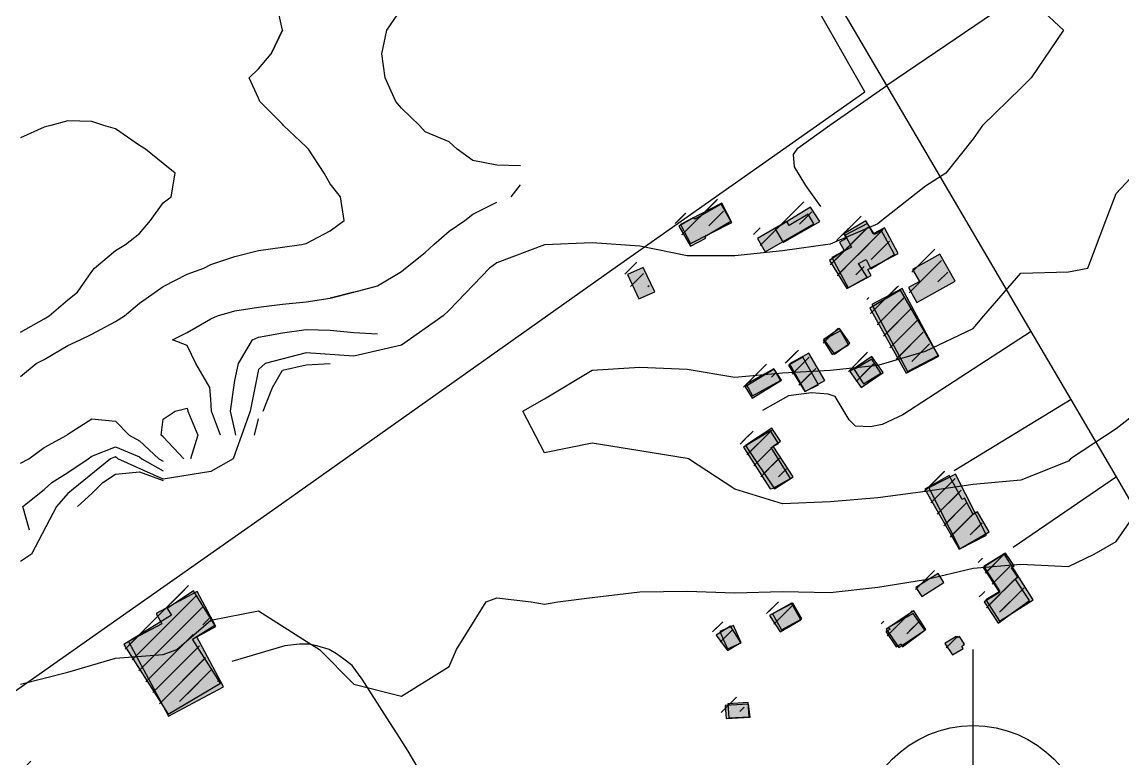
# Model space of a CAD drawing. Extents: x 6376870 to 6544053, y 1818313 to 2076828.
# Drawn here: x 6474591 to 6475978, y 1886525 to 1887453 of the extents above; entities that cross this region are included whole.
import ezdxf

# ---------------------------------------------------------------- set-up
doc = ezdxf.new("R2010")
doc.units = 21
for name, color, linetype in [('ADJOINING_PARCELS', 241, 'Continuous'), ('BUILDINGS', 9, 'Continuous'), ('CL_LOCAL', 4, 'Continuous'), ('CL_MAJOR', 2, 'Continuous'), ('CONTOUR_1FT', 251, 'Continuous'), ('CONTOUR_INDEX', 150, 'Continuous'), ('CONTOUR_MAJOR', 92, 'Continuous')]:
    doc.layers.add(name, color=color, linetype=linetype)

msp = doc.modelspace()

# ---------------------------------------------------------------- hatches: boundary and pattern name
at = {"layer": 'BUILDINGS_HATCH'}
for points in [[(6475418.3, 1887195.9), (6475433, 1887170.5), (6475452.3, 1887180.7), (6475451.1, 1887182.7), (6475483.8, 1887202.3), (6475471.8, 1887223.5), (6475438.5, 1887204.5), (6475437.3, 1887206.8)], [(6475432.9, 1887173.9), (6475485.2, 1887200.3), (6475472.7, 1887224.7), (6475420.4, 1887198)], [(6475539.7, 1887192.5), (6475549.9, 1887175.4), (6475595.8, 1887201.6), (6475584.3, 1887220)], [(6475554.4, 1887201.9), (6475517.6, 1887180.5), (6475527.3, 1887163.7), (6475588.5, 1887198.9), (6475581.3, 1887210.9), (6475557.2, 1887196.8)], [(6475608.1, 1887152.6), (6475630, 1887117.3), (6475655.5, 1887131.7), (6475644.7, 1887148.9), (6475654.2, 1887153.7), (6475660.4, 1887142.3), (6475689.8, 1887160), (6475673.8, 1887190), (6475664.9, 1887185.2), (6475653.9, 1887202.4), (6475626.1, 1887186), (6475629.1, 1887180.4), (6475620.7, 1887175.9), (6475626.7, 1887165.3)], [(6475611, 1887156.5), (6475631.5, 1887118.2), (6475660.5, 1887133.8), (6475656.5, 1887141.1), (6475694.8, 1887161.4), (6475677.4, 1887193.8), (6475663, 1887186.2), (6475655.9, 1887199.4), (6475627.7, 1887184.5), (6475635.7, 1887169.6)], [(6475718.1, 1887099.7), (6475766.3, 1887126.5), (6475747.2, 1887160.5), (6475712.8, 1887141.3), (6475721.3, 1887126), (6475707.5, 1887118.4)], [(6475353.9, 1887134.8), (6475368.2, 1887104.2), (6475388, 1887113.2), (6475373.5, 1887143.9)], [(6475658.9, 1887092.6), (6475704.8, 1887010.9), (6475745.7, 1887032.2), (6475697.5, 1887115.4)], [(6475661.3, 1887097), (6475706.3, 1887012.7), (6475744.8, 1887033), (6475699.8, 1887117.3)], [(6475600.2, 1887052.1), (6475611.5, 1887034.4), (6475632, 1887046.2), (6475622, 1887064)], [(6475601.2, 1887053.1), (6475614.6, 1887034.5), (6475633.9, 1887048.3), (6475620.7, 1887066.9)], [(6475577.7, 1886987.7), (6475602.2, 1887001.4), (6475582.2, 1887036.1), (6475557.8, 1887022.3)], [(6475675.6, 1887011.4), (6475661.3, 1887031.8), (6475633.7, 1887013), (6475648, 1886992.5)], [(6475556.4, 1887020.6), (6475577, 1886987.5), (6475594.1, 1886996.1), (6475574.7, 1887030.8)], [(6475639.3, 1887015.2), (6475651.1, 1886997.4), (6475672.7, 1887010.5), (6475661.4, 1887028.4)], [(6475501.9, 1886993.4), (6475510.9, 1886979.4), (6475547.6, 1887002.1), (6475538.6, 1887015.6)], [(6475503.2, 1886996.7), (6475511.2, 1886982.1), (6475546.5, 1887001.6), (6475538.2, 1887016.2)], [(6475499.9, 1886917.7), (6475533.6, 1886865.1), (6475537, 1886865.8), (6475559, 1886878), (6475534.6, 1886917.1), (6475543.8, 1886922.1), (6475533.8, 1886937.9)], [(6475502.4, 1886919.8), (6475538.9, 1886865.1), (6475562.5, 1886880.3), (6475537.1, 1886918.6), (6475546.6, 1886925.1), (6475535.7, 1886941.6)], [(6475728.3, 1886864.8), (6475771.3, 1886789.2), (6475809.2, 1886811), (6475794.5, 1886835.9), (6475789.2, 1886832.7), (6475778, 1886853.2), (6475775.1, 1886851.6), (6475758.9, 1886882)], [(6475733.1, 1886866.3), (6475772.1, 1886789.6), (6475806, 1886806.6), (6475767, 1886883.3)], [(6475801.6, 1886765.9), (6475822.1, 1886734.6), (6475802.9, 1886722.6), (6475820.5, 1886696), (6475860.2, 1886724.2), (6475841.8, 1886751.5), (6475845.5, 1886753.8), (6475837.3, 1886765.6), (6475840.7, 1886768), (6475829.7, 1886784.1)], [(6475864.8, 1886725.2), (6475828, 1886783.3), (6475802.7, 1886767.3), (6475822.7, 1886735.9), (6475805.2, 1886725.1), (6475822.3, 1886698.4)], [(6475716.7, 1886740.9), (6475724.5, 1886729.2), (6475752, 1886747.1), (6475744.9, 1886758.3)], [(6474719.4, 1886669), (6474775.4, 1886581.4), (6474841, 1886620.3), (6474806, 1886675.5), (6474834.2, 1886693.4), (6474807.2, 1886736.7), (6474774.1, 1886714.3), (6474779.4, 1886706)], [(6474775.6, 1886578.8), (6474845.1, 1886615.7), (6474811.2, 1886678.8), (6474835.3, 1886691.5), (6474811.7, 1886735.6), (6474760, 1886708.1), (6474767.1, 1886695), (6474725.4, 1886672.9)], [(6475532.6, 1886705.4), (6475546, 1886685), (6475572.2, 1886699.9), (6475560.4, 1886721)], [(6475536.4, 1886707.4), (6475547.5, 1886687.3), (6475573.1, 1886701.1), (6475561.9, 1886721.1)], [(6475679.1, 1886685.2), (6475691.9, 1886666), (6475698.3, 1886669.8), (6475700.2, 1886666.1), (6475728.4, 1886686.9), (6475713.4, 1886708.2), (6475682.4, 1886690.5), (6475684.1, 1886688)], [(6475695.4, 1886665), (6475729.6, 1886687.8), (6475714.2, 1886711.2), (6475679.7, 1886688.3)], [(6475465.6, 1886680.5), (6475479.6, 1886661.5), (6475496.4, 1886671.6), (6475483.3, 1886692.1)], [(6475479.7, 1886663.5), (6475497, 1886671.1), (6475487.3, 1886693), (6475470, 1886685.4)], [(6475753.4, 1886670.1), (6475763, 1886656.1), (6475776.5, 1886663.9), (6475774.7, 1886666.5), (6475778.3, 1886669.3), (6475771.7, 1886678.9), (6475768.9, 1886677.2), (6475767.7, 1886678.9)], [(6475476.6, 1886592), (6475478.1, 1886575.7), (6475508.4, 1886577.4), (6475506.1, 1886593.9)], [(6475481.2, 1886576.5), (6475507, 1886577.8), (6475505.9, 1886595.7), (6475480.1, 1886594.3)]]:
    msp.add_hatch(color=251, dxfattribs=at).paths.add_polyline_path(points)
at = {"layer": 'BUILDINGS_SHADOW'}
h = msp.add_hatch(dxfattribs=at)
h.set_pattern_fill('ANSI31', scale=5)
h.paths.add_polyline_path([(6475411.5, 1887203.2), (6475426.2, 1887177.8), (6475445.4, 1887188.1), (6475444.3, 1887190.1), (6475477, 1887209.6), (6475465, 1887230.9), (6475431.6, 1887211.8), (6475430.5, 1887214.1)])
h = msp.add_hatch(dxfattribs=at)
h.set_pattern_fill('ANSI31', scale=5)
h.paths.add_polyline_path([(6475426.1, 1887181.2), (6475478.4, 1887207.6), (6475465.9, 1887232.1), (6475413.6, 1887205.3)])
h = msp.add_hatch(dxfattribs=at)
h.set_pattern_fill('ANSI31', scale=5)
h.paths.add_polyline_path([(6475532.9, 1887199.8), (6475543.1, 1887182.7), (6475589, 1887208.9), (6475577.5, 1887227.3)])
h = msp.add_hatch(dxfattribs=at)
h.set_pattern_fill('ANSI31', scale=5)
h.paths.add_polyline_path([(6475547.5, 1887209.2), (6475510.8, 1887187.8), (6475520.5, 1887171.1), (6475581.7, 1887206.2), (6475574.5, 1887218.2), (6475550.4, 1887204.1)])
h = msp.add_hatch(dxfattribs=at)
h.set_pattern_fill('ANSI31', scale=5)
h.paths.add_polyline_path([(6475601.2, 1887159.9), (6475623.2, 1887124.6), (6475648.7, 1887139.1), (6475637.9, 1887156.3), (6475647.4, 1887161.1), (6475653.5, 1887149.6), (6475683, 1887167.3), (6475667, 1887197.3), (6475658.1, 1887192.5), (6475647.1, 1887209.7), (6475619.2, 1887193.3), (6475622.3, 1887187.8), (6475613.9, 1887183.2), (6475619.8, 1887172.6)])
h = msp.add_hatch(dxfattribs=at)
h.set_pattern_fill('ANSI31', scale=5)
h.paths.add_polyline_path([(6475604.2, 1887163.9), (6475624.7, 1887125.6), (6475653.7, 1887141.1), (6475649.7, 1887148.4), (6475687.9, 1887168.7), (6475670.6, 1887201.2), (6475656.2, 1887193.6), (6475649.1, 1887206.7), (6475620.9, 1887191.9), (6475628.9, 1887176.9)])
h = msp.add_hatch(dxfattribs=at)
h.set_pattern_fill('ANSI31', scale=5)
h.paths.add_polyline_path([(6475711.3, 1887107.1), (6475759.5, 1887133.9), (6475740.4, 1887167.8), (6475705.9, 1887148.6), (6475714.5, 1887133.3), (6475700.7, 1887125.7)])
h = msp.add_hatch(dxfattribs=at)
h.set_pattern_fill('ANSI31', scale=5)
h.paths.add_polyline_path([(6475347.1, 1887142.1), (6475361.4, 1887111.5), (6475381.2, 1887120.5), (6475366.7, 1887151.2)])
h = msp.add_hatch(dxfattribs=at)
h.set_pattern_fill('ANSI31', scale=5)
h.paths.add_polyline_path([(6475652.1, 1887099.9), (6475698, 1887018.2), (6475738.9, 1887039.5), (6475690.7, 1887122.8)])
h = msp.add_hatch(dxfattribs=at)
h.set_pattern_fill('ANSI31', scale=5)
h.paths.add_polyline_path([(6475654.5, 1887104.3), (6475699.5, 1887020.1), (6475738, 1887040.3), (6475693, 1887124.6)])
h = msp.add_hatch(dxfattribs=at)
h.set_pattern_fill('ANSI31', scale=5)
h.paths.add_polyline_path([(6475594.4, 1887060.5), (6475607.8, 1887041.9), (6475627.1, 1887055.6), (6475613.9, 1887074.2)])
h = msp.add_hatch(dxfattribs=at)
h.set_pattern_fill('ANSI31', scale=5)
h.paths.add_polyline_path([(6475593.4, 1887059.4), (6475604.7, 1887041.7), (6475625.2, 1887053.5), (6475615.2, 1887071.4)])
h = msp.add_hatch(dxfattribs=at)
h.set_pattern_fill('ANSI31', scale=5)
h.paths.add_polyline_path([(6475549.6, 1887027.9), (6475570.2, 1886994.8), (6475587.3, 1887003.4), (6475567.9, 1887038.2)])
h = msp.add_hatch(dxfattribs=at)
h.set_pattern_fill('ANSI31', scale=5)
h.paths.add_polyline_path([(6475570.9, 1886995), (6475595.3, 1887008.8), (6475575.4, 1887043.4), (6475551, 1887029.7)])
h = msp.add_hatch(dxfattribs=at)
h.set_pattern_fill('ANSI31', scale=5)
h.paths.add_polyline_path([(6475668.8, 1887018.7), (6475654.5, 1887039.1), (6475626.9, 1887020.3), (6475641.2, 1886999.9)])
h = msp.add_hatch(dxfattribs=at)
h.set_pattern_fill('ANSI31', scale=5)
h.paths.add_polyline_path([(6475632.5, 1887022.5), (6475644.3, 1887004.7), (6475665.9, 1887017.8), (6475654.6, 1887035.7)])
h = msp.add_hatch(dxfattribs=at)
h.set_pattern_fill('ANSI31', scale=5)
h.paths.add_polyline_path([(6475495.1, 1887000.7), (6475504.1, 1886986.7), (6475540.8, 1887009.4), (6475531.8, 1887022.9)])
h = msp.add_hatch(dxfattribs=at)
h.set_pattern_fill('ANSI31', scale=5)
h.paths.add_polyline_path([(6475496.4, 1887004), (6475504.4, 1886989.4), (6475539.7, 1887008.9), (6475531.4, 1887023.5)])
h = msp.add_hatch(dxfattribs=at)
h.set_pattern_fill('ANSI31', scale=5)
h.paths.add_polyline_path([(6475495.6, 1886927.1), (6475532.1, 1886872.4), (6475555.7, 1886887.6), (6475530.3, 1886925.9), (6475539.7, 1886932.5), (6475528.9, 1886948.9)])
h = msp.add_hatch(dxfattribs=at)
h.set_pattern_fill('ANSI31', scale=5)
h.paths.add_polyline_path([(6475493.1, 1886925), (6475526.8, 1886872.4), (6475530.2, 1886873.2), (6475552.2, 1886885.3), (6475527.8, 1886924.4), (6475536.9, 1886929.4), (6475527, 1886945.2)])
h = msp.add_hatch(dxfattribs=at)
h.set_pattern_fill('ANSI31', scale=5)
h.paths.add_polyline_path([(6475721.5, 1886872.1), (6475764.5, 1886796.5), (6475802.4, 1886818.4), (6475787.7, 1886843.3), (6475782.4, 1886840), (6475771.2, 1886860.5), (6475768.3, 1886858.9), (6475752, 1886889.4)])
h = msp.add_hatch(dxfattribs=at)
h.set_pattern_fill('ANSI31', scale=5)
h.paths.add_polyline_path([(6475726.3, 1886873.6), (6475765.3, 1886797), (6475799.2, 1886814), (6475760.2, 1886890.6)])
h = msp.add_hatch(dxfattribs=at)
h.set_pattern_fill('ANSI31', scale=5)
h.paths.add_polyline_path([(6475794.7, 1886773.3), (6475815.3, 1886741.9), (6475796.1, 1886729.9), (6475813.7, 1886703.3), (6475853.4, 1886731.5), (6475835, 1886758.9), (6475838.6, 1886761.1), (6475830.5, 1886772.9), (6475833.8, 1886775.4), (6475822.9, 1886791.5)])
h = msp.add_hatch(dxfattribs=at)
h.set_pattern_fill('ANSI31', scale=5)
h.paths.add_polyline_path([(6475858, 1886732.6), (6475821.2, 1886790.6), (6475795.9, 1886774.6), (6475815.9, 1886743.3), (6475798.4, 1886732.4), (6475815.5, 1886705.8)])
h = msp.add_hatch(dxfattribs=at)
h.set_pattern_fill('ANSI31', scale=5)
h.paths.add_polyline_path([(6475709.9, 1886748.2), (6475717.7, 1886736.5), (6475745.2, 1886754.4), (6475738.1, 1886765.6)])
h = msp.add_hatch(dxfattribs=at)
h.set_pattern_fill('ANSI31', scale=5)
h.paths.add_polyline_path([(6474712.6, 1886676.3), (6474768.6, 1886588.7), (6474834.2, 1886627.6), (6474799.2, 1886682.9), (6474827.4, 1886700.7), (6474800.4, 1886744), (6474767.3, 1886721.6), (6474772.6, 1886713.3)])
h = msp.add_hatch(dxfattribs=at)
h.set_pattern_fill('ANSI31', scale=5)
h.paths.add_polyline_path([(6474768.8, 1886586.1), (6474838.3, 1886623), (6474804.4, 1886686.2), (6474828.5, 1886698.8), (6474804.9, 1886743), (6474753.1, 1886715.5), (6474760.3, 1886702.3), (6474718.6, 1886680.3)])
h = msp.add_hatch(dxfattribs=at)
h.set_pattern_fill('ANSI31', scale=5)
h.paths.add_polyline_path([(6475525.8, 1886712.7), (6475539.2, 1886692.4), (6475565.4, 1886707.2), (6475553.6, 1886728.3)])
h = msp.add_hatch(dxfattribs=at)
h.set_pattern_fill('ANSI31', scale=5)
h.paths.add_polyline_path([(6475529.6, 1886714.7), (6475540.7, 1886694.6), (6475566.2, 1886708.4), (6475555.1, 1886728.5)])
h = msp.add_hatch(dxfattribs=at)
h.set_pattern_fill('ANSI31', scale=5)
h.paths.add_polyline_path([(6475672.3, 1886692.5), (6475685.1, 1886673.3), (6475691.5, 1886677.1), (6475693.4, 1886673.5), (6475721.5, 1886694.2), (6475706.6, 1886715.5), (6475675.6, 1886697.8), (6475677.3, 1886695.4)])
h = msp.add_hatch(dxfattribs=at)
h.set_pattern_fill('ANSI31', scale=5)
h.paths.add_polyline_path([(6475688.6, 1886672.3), (6475722.8, 1886695.1), (6475707.4, 1886718.5), (6475672.9, 1886695.7)])
h = msp.add_hatch(dxfattribs=at)
h.set_pattern_fill('ANSI31', scale=5)
h.paths.add_polyline_path([(6475458.8, 1886687.8), (6475472.8, 1886668.8), (6475489.5, 1886678.9), (6475476.5, 1886699.4)])
h = msp.add_hatch(dxfattribs=at)
h.set_pattern_fill('ANSI31', scale=5)
h.paths.add_polyline_path([(6475472.9, 1886670.8), (6475490.1, 1886678.4), (6475480.5, 1886700.3), (6475463.2, 1886692.7)])
h = msp.add_hatch(dxfattribs=at)
h.set_pattern_fill('ANSI31', scale=5)
h.paths.add_polyline_path([(6475746.6, 1886677.5), (6475756.2, 1886663.4), (6475769.7, 1886671.2), (6475767.9, 1886673.9), (6475771.5, 1886676.7), (6475764.9, 1886686.3), (6475762.1, 1886684.5), (6475760.8, 1886686.3)])
h = msp.add_hatch(dxfattribs=at)
h.set_pattern_fill('ANSI31', scale=5)
h.paths.add_polyline_path([(6475474.3, 1886583.8), (6475500.2, 1886585.2), (6475499.1, 1886603), (6475473.3, 1886601.6)])
h = msp.add_hatch(dxfattribs=at)
h.set_pattern_fill('ANSI31', scale=5)
h.paths.add_polyline_path([(6475469.8, 1886599.3), (6475471.2, 1886583.1), (6475501.6, 1886584.7), (6475499.3, 1886601.3)])
h = msp.add_hatch(dxfattribs=at)
h.set_pattern_fill('ANSI31', scale=5)
h.paths.add_polyline_path([(6474620.4, 1886487.9), (6474599.6, 1886526.6), (6474550.8, 1886500.5), (6474588.7, 1886429.8), (6474599.9, 1886435.6), (6474607.9, 1886420.6), (6474624.8, 1886429.6), (6474615.7, 1886446.4), (6474638.4, 1886458.4), (6474629, 1886476.2), (6474616.4, 1886469.7), (6474609.8, 1886482.1)])

# ---------------------------------------------------------------- linework, layer by layer
at = {"layer": 'ADJOINING_PARCELS'}
msp.add_lwpolyline([(6474910.7, 1886841.1), (6475334.2, 1887140.9), (6475652.8, 1887364.9), (6475156.2, 1888236), (6474893.9, 1888055), (6474714.3, 1887929.6), (6474303, 1887644), (6474044.9, 1887462.4), (6473378, 1886997.6), (6472926.9, 1886682.8), (6473001.5, 1886558.6), (6473042.9, 1886489.8), (6473096.2, 1886401.3), (6473111.2, 1886376.5), (6473182.8, 1886257.3), (6473263.9, 1886122.5), (6473266.1, 1886118.6), (6473385.6, 1885919.9), (6473448.7, 1885814.8), (6473795.6, 1886056.9), (6473973.2, 1886181.6), (6474128.6, 1886291.1), (6474694.9, 1886689.4), (6474910.7, 1886841.1)], close=True, dxfattribs=at)
at = {"layer": 'BUILDINGS'}
for points in [[(6475418.3, 1887195.9), (6475433, 1887170.5), (6475452.3, 1887180.7), (6475451.1, 1887182.7), (6475483.8, 1887202.3), (6475471.8, 1887223.5), (6475438.5, 1887204.5), (6475437.3, 1887206.8), (6475418.3, 1887195.9)], [(6475432.9, 1887173.9), (6475485.2, 1887200.3), (6475472.7, 1887224.7), (6475420.4, 1887198), (6475432.9, 1887173.9)], [(6475539.7, 1887192.5), (6475549.9, 1887175.4), (6475595.8, 1887201.6), (6475584.3, 1887220), (6475539.7, 1887192.5)], [(6475554.4, 1887201.9), (6475517.6, 1887180.5), (6475527.3, 1887163.7), (6475588.5, 1887198.9), (6475581.3, 1887210.9), (6475557.2, 1887196.8), (6475554.4, 1887201.9)], [(6475608.1, 1887152.6), (6475630, 1887117.3), (6475655.5, 1887131.7), (6475644.7, 1887148.9), (6475654.2, 1887153.7), (6475660.4, 1887142.3), (6475689.8, 1887160), (6475673.8, 1887190), (6475664.9, 1887185.2), (6475653.9, 1887202.4), (6475626.1, 1887186), (6475629.1, 1887180.4), (6475620.7, 1887175.9), (6475626.7, 1887165.3), (6475608.1, 1887152.6)], [(6475611, 1887156.5), (6475631.5, 1887118.2), (6475660.5, 1887133.8), (6475656.5, 1887141.1), (6475694.8, 1887161.4), (6475677.4, 1887193.8), (6475663, 1887186.2), (6475655.9, 1887199.4), (6475627.7, 1887184.5), (6475635.7, 1887169.6), (6475611, 1887156.5)], [(6475718.1, 1887099.7), (6475766.3, 1887126.5), (6475747.2, 1887160.5), (6475712.8, 1887141.3), (6475721.3, 1887126), (6475707.5, 1887118.4), (6475718.1, 1887099.7)], [(6475353.9, 1887134.8), (6475368.2, 1887104.2), (6475388, 1887113.2), (6475373.5, 1887143.9), (6475353.9, 1887134.8)], [(6475658.9, 1887092.6), (6475704.8, 1887010.9), (6475745.7, 1887032.2), (6475697.5, 1887115.4), (6475658.9, 1887092.6)], [(6475661.3, 1887097), (6475706.3, 1887012.7), (6475744.8, 1887033), (6475699.8, 1887117.3), (6475661.3, 1887097)], [(6475600.2, 1887052.1), (6475611.5, 1887034.4), (6475632, 1887046.2), (6475622, 1887064), (6475600.2, 1887052.1)], [(6475601.2, 1887053.1), (6475614.6, 1887034.5), (6475633.9, 1887048.3), (6475620.7, 1887066.9), (6475601.2, 1887053.1)], [(6475577.7, 1886987.7), (6475602.2, 1887001.4), (6475582.2, 1887036.1), (6475557.8, 1887022.3), (6475577.7, 1886987.7)], [(6475675.6, 1887011.4), (6475661.3, 1887031.8), (6475633.7, 1887013), (6475648, 1886992.5), (6475675.6, 1887011.4)], [(6475556.4, 1887020.6), (6475577, 1886987.5), (6475594.1, 1886996.1), (6475574.7, 1887030.8), (6475556.4, 1887020.6)], [(6475639.3, 1887015.2), (6475651.1, 1886997.4), (6475672.7, 1887010.5), (6475661.4, 1887028.4), (6475639.3, 1887015.2)], [(6475501.9, 1886993.4), (6475510.9, 1886979.4), (6475547.6, 1887002.1), (6475538.6, 1887015.6), (6475501.9, 1886993.4)], [(6475503.2, 1886996.7), (6475511.2, 1886982.1), (6475546.5, 1887001.6), (6475538.2, 1887016.2), (6475503.2, 1886996.7)], [(6475499.9, 1886917.7), (6475533.6, 1886865.1), (6475537, 1886865.8), (6475559, 1886878), (6475534.6, 1886917.1), (6475543.8, 1886922.1), (6475533.8, 1886937.9), (6475499.9, 1886917.7)], [(6475502.4, 1886919.8), (6475538.9, 1886865.1), (6475562.5, 1886880.3), (6475537.1, 1886918.6), (6475546.6, 1886925.1), (6475535.7, 1886941.6), (6475502.4, 1886919.8)], [(6475728.3, 1886864.8), (6475771.3, 1886789.2), (6475809.2, 1886811), (6475794.5, 1886835.9), (6475789.2, 1886832.7), (6475778, 1886853.2), (6475775.1, 1886851.6), (6475758.9, 1886882), (6475728.3, 1886864.8)], [(6475733.1, 1886866.3), (6475772.1, 1886789.6), (6475806, 1886806.6), (6475767, 1886883.3), (6475733.1, 1886866.3)], [(6475801.6, 1886765.9), (6475822.1, 1886734.6), (6475802.9, 1886722.6), (6475820.5, 1886696), (6475860.2, 1886724.2), (6475841.8, 1886751.5), (6475845.5, 1886753.8), (6475837.3, 1886765.6), (6475840.7, 1886768), (6475829.7, 1886784.1), (6475801.6, 1886765.9)], [(6475864.8, 1886725.2), (6475828, 1886783.3), (6475802.7, 1886767.3), (6475822.7, 1886735.9), (6475805.2, 1886725.1), (6475822.3, 1886698.4), (6475864.8, 1886725.2)], [(6475716.7, 1886740.9), (6475724.5, 1886729.2), (6475752, 1886747.1), (6475744.9, 1886758.3), (6475716.7, 1886740.9)], [(6474719.4, 1886669), (6474775.4, 1886581.4), (6474841, 1886620.3), (6474806, 1886675.5), (6474834.2, 1886693.4), (6474807.2, 1886736.7), (6474774.1, 1886714.3), (6474779.4, 1886706), (6474719.4, 1886669)], [(6474775.6, 1886578.8), (6474845.1, 1886615.7), (6474811.2, 1886678.8), (6474835.3, 1886691.5), (6474811.7, 1886735.6), (6474760, 1886708.1), (6474767.1, 1886695), (6474725.4, 1886672.9), (6474775.6, 1886578.8)], [(6475532.6, 1886705.4), (6475546, 1886685), (6475572.2, 1886699.9), (6475560.4, 1886721), (6475532.6, 1886705.4)], [(6475536.4, 1886707.4), (6475547.5, 1886687.3), (6475573.1, 1886701.1), (6475561.9, 1886721.1), (6475536.4, 1886707.4)], [(6475679.1, 1886685.2), (6475691.9, 1886666), (6475698.3, 1886669.8), (6475700.2, 1886666.1), (6475728.4, 1886686.9), (6475713.4, 1886708.2), (6475682.4, 1886690.5), (6475684.1, 1886688), (6475679.1, 1886685.2)], [(6475695.4, 1886665), (6475729.6, 1886687.8), (6475714.2, 1886711.2), (6475679.7, 1886688.3), (6475695.4, 1886665)], [(6475465.6, 1886680.5), (6475479.6, 1886661.5), (6475496.4, 1886671.6), (6475483.3, 1886692.1), (6475465.6, 1886680.5)], [(6475479.7, 1886663.5), (6475497, 1886671.1), (6475487.3, 1886693), (6475470, 1886685.4), (6475479.7, 1886663.5)], [(6475753.4, 1886670.1), (6475763, 1886656.1), (6475776.5, 1886663.9), (6475774.7, 1886666.5), (6475778.3, 1886669.3), (6475771.7, 1886678.9), (6475768.9, 1886677.2), (6475767.7, 1886678.9), (6475753.4, 1886670.1)], [(6475476.6, 1886592), (6475478.1, 1886575.7), (6475508.4, 1886577.4), (6475506.1, 1886593.9), (6475476.6, 1886592)], [(6475481.2, 1886576.5), (6475507, 1886577.8), (6475505.9, 1886595.7), (6475480.1, 1886594.3), (6475481.2, 1886576.5)]]:
    msp.add_lwpolyline(points, close=True, dxfattribs=at)
at = {"layer": 'CL_LOCAL'}
for points in [[(6476227.2, 1887723.8), (6476172.1, 1887706.9), (6475680.4, 1887373)], [(6475597.1, 1887220.8), (6475578.2, 1887246.9), (6475563.9, 1887270.4), (6475562.9, 1887286.2), (6475568.2, 1887294.1), (6475608.4, 1887323.2), (6475680.4, 1887373)], [(6475862.2, 1887063.1), (6475700.5, 1886958.1), (6475674.3, 1886945.9), (6475659.8, 1886943), (6475641, 1886943.8), (6475633.1, 1886951.8), (6475615.1, 1886981.4), (6475606.4, 1886984.3), (6475585.4, 1886985.8), (6475556.5, 1886982.3), (6475523.8, 1886963.7)], [(6475912.5, 1886977.5), (6475765.3, 1886887.9)], [(6475969.7, 1886880), (6475839.6, 1886791)], [(6475054.4, 1886570.6), (6475019.6, 1886625.2), (6475006.8, 1886642.6), (6474996.6, 1886650.3), (6474987.1, 1886657), (6474977.9, 1886662.6), (6474962.3, 1886667.3), (6474952.3, 1886669.4), (6474940.7, 1886669.4), (6474922.3, 1886667.4), (6474855.6, 1886647.7)], [(6475063.5, 1886556.3), (6475054.4, 1886570.6)], [(6475077.4, 1886534.5), (6475063.5, 1886556.3)], [(6475402.2, 1885991.4), (6475378.9, 1886028.6), (6475146.9, 1886416.5), (6475077.4, 1886534.5)]]:
    msp.add_lwpolyline(points, dxfattribs=at)
at = {"layer": 'CL_MAJOR'}
msp.add_lwpolyline([(6476155.9, 1886557.6), (6475969.7, 1886880), (6475912.5, 1886977.5), (6475862.2, 1887063.1), (6475680.4, 1887373), (6475496.6, 1887686.2), (6475475.1, 1887722.7), (6475155, 1888268.4), (6475051.2, 1888445.3), (6475018.4, 1888501.3), (6474930.9, 1888650.1), (6474852.5, 1888783.9), (6474683.5, 1889071.7), (6474672.6, 1889090.2), (6474660.5, 1889110.9), (6474569.9, 1889266.2), (6474486.2, 1889409.8), (6474465.5, 1889445.3), (6474421, 1889521.5), (6474333.1, 1889672.5), (6474313.7, 1889705.4), (6474136.9, 1890008.6), (6473793.4, 1890597.5), (6473634, 1890870.7)], dxfattribs=at)
at = {"layer": 'CONTOUR_1FT'}
for points, elevation in [([(6474919.1, 1887442.8), (6474904.8, 1887412.8), (6474919.1, 1887442.8), (6474919.1, 1887442.8), (6474912.4, 1887472.8), (6474889.1, 1887494.9), (6474877.5, 1887502.8), (6474862.8, 1887532.8), (6474862.1, 1887562.8), (6474859.1, 1887566), (6474829.1, 1887582.5), (6474799.1, 1887583), (6474769.1, 1887581.2), (6474739.1, 1887583.3), (6474709.1, 1887583.9), (6474679.1, 1887577.8), (6474649.1, 1887566), (6474644.8, 1887562.8), (6474619.1, 1887537.1), (6474610.5, 1887532.8), (6474589.1, 1887514.1)], 63), ([(6475219.1, 1887272), (6475189.1, 1887272.8), (6475159.1, 1887278.7), (6475139.1, 1887292.8), (6475129.1, 1887302), (6475099.1, 1887314.8), (6475092, 1887322.8), (6475069.1, 1887344.5), (6475061.9, 1887352.8), (6475048.7, 1887382.8), (6475044.3, 1887412.8), (6475050.6, 1887442.8), (6475069.1, 1887469.5), (6475099.1, 1887466.5), (6475129.1, 1887468.2), (6475144.1, 1887472.8), (6475150.1, 1887502.8), (6475135.1, 1887532.8), (6475159.1, 1887547.8), (6475189.1, 1887559.2)], 62), ([(6474589.1, 1887006.7), (6474609.1, 1887022.8), (6474619.1, 1887028.1), (6474649.1, 1887045.4), (6474664.6, 1887052.8), (6474679.1, 1887059.9), (6474709.1, 1887075.6), (6474720.3, 1887082.8), (6474739.1, 1887099), (6474758.7, 1887112.8), (6474769.1, 1887119.7), (6474799.1, 1887135.5), (6474820.2, 1887142.8), (6474829.1, 1887147.4), (6474859.1, 1887157.8), (6474889.1, 1887165.3), (6474919.1, 1887169.5), (6474943.1, 1887172.8), (6474949.1, 1887174.1), (6474979.1, 1887190), (6474997.1, 1887202.8), (6474992.2, 1887232.8), (6474979.1, 1887249), (6474971.6, 1887262.8), (6474951.9, 1887292.8), (6474949.1, 1887295.7), (6474920.6, 1887322.8), (6474919.1, 1887324.3), (6474890.6, 1887352.8), (6474889.1, 1887357.1), (6474877.1, 1887382.8), (6474889.1, 1887394.1), (6474904.8, 1887412.8)], 63), ([(6474589.1, 1887062.3), (6474619.1, 1887079.1), (6474625.2, 1887082.8), (6474649.1, 1887103.1), (6474660.9, 1887112.8), (6474679.1, 1887138.9), (6474682.5, 1887142.8), (6474709.1, 1887165.1), (6474721.7, 1887172.8), (6474739.1, 1887186.6), (6474753, 1887202.8), (6474769.1, 1887225.3), (6474779.1, 1887232.8), (6474784.1, 1887262.8), (6474769.1, 1887274.8), (6474746.6, 1887292.8), (6474739.1, 1887297.6), (6474709.1, 1887318.3), (6474694.1, 1887322.8), (6474679.1, 1887327.8), (6474649.1, 1887328.4), (6474627.6, 1887322.8), (6474619.1, 1887320.4), (6474589.1, 1887307.3)], 64), ([(6475207.1, 1887232.8), (6475219.1, 1887247.8)], 62), ([(6475009.1, 1887112.8), (6474979.1, 1887105.2), (6475009.1, 1887112.8), (6475039.1, 1887120.5), (6475069.1, 1887138.9), (6475074.2, 1887142.8), (6475099.1, 1887162.6), (6475110, 1887172.8), (6475129.1, 1887189.4), (6475148.7, 1887202.8), (6475159.1, 1887210.9), (6475189.1, 1887225.9)], 62), ([(6474841.1, 1886932.8), (6474830, 1886962.8), (6474829.1, 1886977.8), (6474827.6, 1886992.8), (6474810.1, 1887022.8), (6474799.1, 1887045.5), (6474780.6, 1887052.8), (6474799.1, 1887062), (6474829.1, 1887079.3), (6474837.4, 1887082.8), (6474859.1, 1887089.4), (6474889.1, 1887093.8), (6474919.1, 1887097.8), (6474949.1, 1887100.5), (6474979.1, 1887105.2)], 62), ([(6474860.5, 1886932.8), (6474859.1, 1886939), (6474853.6, 1886962.8), (6474857.9, 1886992.8), (6474859.1, 1887001.4), (6474863.7, 1887022.8), (6474881.3, 1887052.8), (6474889.1, 1887056), (6474919.1, 1887061.6), (6474949.1, 1887065.7), (6474979.1, 1887064.7), (6475009.1, 1887061.8), (6475039.1, 1887060.3)], 61), ([(6474894.7, 1886962.8), (6474906.6, 1886992.8), (6474919.1, 1887014.6), (6474949.1, 1887021.3), (6474979.1, 1887022.8)], 60), ([(6474795.2, 1886902.8), (6474769.1, 1886930.6), (6474766.4, 1886932.8), (6474769.1, 1886952.8), (6474784.1, 1886962.8), (6474799.1, 1886966.6), (6474800, 1886962.8), (6474812.5, 1886932.8), (6474803.2, 1886902.8)], 63), ([(6474589.1, 1886897.2), (6474600, 1886902.8), (6474619.1, 1886917.1), (6474647.8, 1886932.8), (6474649.1, 1886934), (6474679.1, 1886953.3), (6474709.1, 1886950.3), (6474726.1, 1886932.8), (6474739.1, 1886925.3), (6474763.6, 1886902.8), (6474769.1, 1886899.8)], 62), ([(6474884.1, 1886932.8), (6474889.1, 1886953.1)], 60), ([(6474600.8, 1886812.8), (6474592.3, 1886842.8), (6474619.1, 1886864.3), (6474628.6, 1886872.8), (6474649.1, 1886885.4), (6474674.5, 1886902.8), (6474679.1, 1886906.1), (6474709.1, 1886918), (6474739.1, 1886905.4), (6474741.9, 1886902.8), (6474769.1, 1886887.6)], 61), ([(6474660.9, 1886842.8), (6474679.1, 1886859.2), (6474692.9, 1886872.8), (6474709.1, 1886883.7), (6474739.1, 1886886.4), (6474769.1, 1886875.4)], 60)]:
    msp.add_lwpolyline(points, dxfattribs=dict(at, elevation=elevation))
at = {"layer": 'CONTOUR_INDEX', "elevation": 60}
for points in [[(6475849.1, 1887493), (6475902.9, 1887442.8), (6475862.2, 1887382.8), (6475849.1, 1887369.5), (6475800.7, 1887322.8), (6475789.1, 1887305.7), (6475754.7, 1887262.8), (6475729.1, 1887246.4), (6475674.1, 1887202.8), (6475669.1, 1887198.6), (6475609.1, 1887173.3), (6475549.1, 1887165), (6475489.1, 1887158.3), (6475429.1, 1887158.7), (6475369.1, 1887170.5), (6475309.1, 1887174.9), (6475249.1, 1887172.4), (6475189.1, 1887149.6), (6475180, 1887142.8), (6475129.1, 1887089.9), (6475121.8, 1887082.8), (6475069.1, 1887046.1), (6475009.1, 1887032), (6474949.1, 1887036.5), (6474897.6, 1887022.8), (6474889.1, 1887015.3), (6474878.4, 1886962.8), (6474857.2, 1886902.8), (6474829.1, 1886886.9), (6474769.1, 1886877.4), (6474711.9, 1886902.8), (6474709.1, 1886905.2), (6474702.8, 1886902.8), (6474649.1, 1886859.1), (6474634.6, 1886842.8), (6474603.1, 1886782.8), (6474589.1, 1886773.7)], [(6474589.1, 1886619.1), (6474649.1, 1886634.2), (6474709.1, 1886651.9), (6474769.1, 1886656.5), (6474786, 1886662.8), (6474829.1, 1886699.8), (6474889.1, 1886711.5), (6474949.1, 1886673.1), (6474965.9, 1886662.8), (6475009.1, 1886619), (6475069.1, 1886603.7), (6475129.1, 1886641.4), (6475138.2, 1886662.8), (6475175.9, 1886722.8), (6475189.1, 1886727.8), (6475232.3, 1886722.8), (6475249.1, 1886719.9), (6475265.9, 1886722.8), (6475309.1, 1886728.2), (6475369.1, 1886735.4), (6475429.1, 1886736.1), (6475489.1, 1886734.2), (6475549.1, 1886735.6), (6475609.1, 1886734.6), (6475669.1, 1886741), (6475729.1, 1886750.9), (6475789.1, 1886765.3), (6475849.1, 1886770.2), (6475909.1, 1886767.1), (6475941.4, 1886782.8), (6475969.1, 1886798.8), (6475999.7, 1886842.8)]]:
    msp.add_lwpolyline(points, dxfattribs=at)
at = {"layer": 'CONTOUR_MAJOR', "elevation": 55}
msp.add_lwpolyline([(6475997.7, 1886962.8), (6475969.1, 1886940.6), (6475911.7, 1886902.8), (6475909.1, 1886899.9), (6475849.1, 1886876.1), (6475789.1, 1886870.3), (6475729.1, 1886861.8), (6475669.1, 1886853.6), (6475609.1, 1886848.6), (6475549.1, 1886846), (6475489.1, 1886864.6), (6475430.7, 1886902.8), (6475429.1, 1886903.3), (6475369.1, 1886913), (6475309.1, 1886922.6), (6475249.1, 1886910.5), (6475222, 1886962.8), (6475249.1, 1886978.2), (6475309.1, 1887014.6), (6475369.1, 1887018.1), (6475429.1, 1887015.8), (6475489.1, 1887005.6), (6475549.1, 1887011), (6475609.1, 1887014.6), (6475669.1, 1887020.6), (6475676.5, 1887022.8), (6475729.1, 1887038.4), (6475789.1, 1887067), (6475802.7, 1887082.8), (6475849.1, 1887136.7), (6475909.1, 1887138.2), (6475933.5, 1887142.8), (6475956.1, 1887202.8), (6475969.1, 1887236.9), (6475993.3, 1887262.8)], dxfattribs=at)
at = {"layer": 'IMG_ALIGN_FAR'}
msp.add_line((6475789.1, 1886182.8, 46.6), (6475789.1, 1886662.8, 46.6), dxfattribs=at)
msp.add_circle((6475789.1, 1886422.8, 46.6), 144, dxfattribs=at)

doc.saveas('drawing.dxf')
